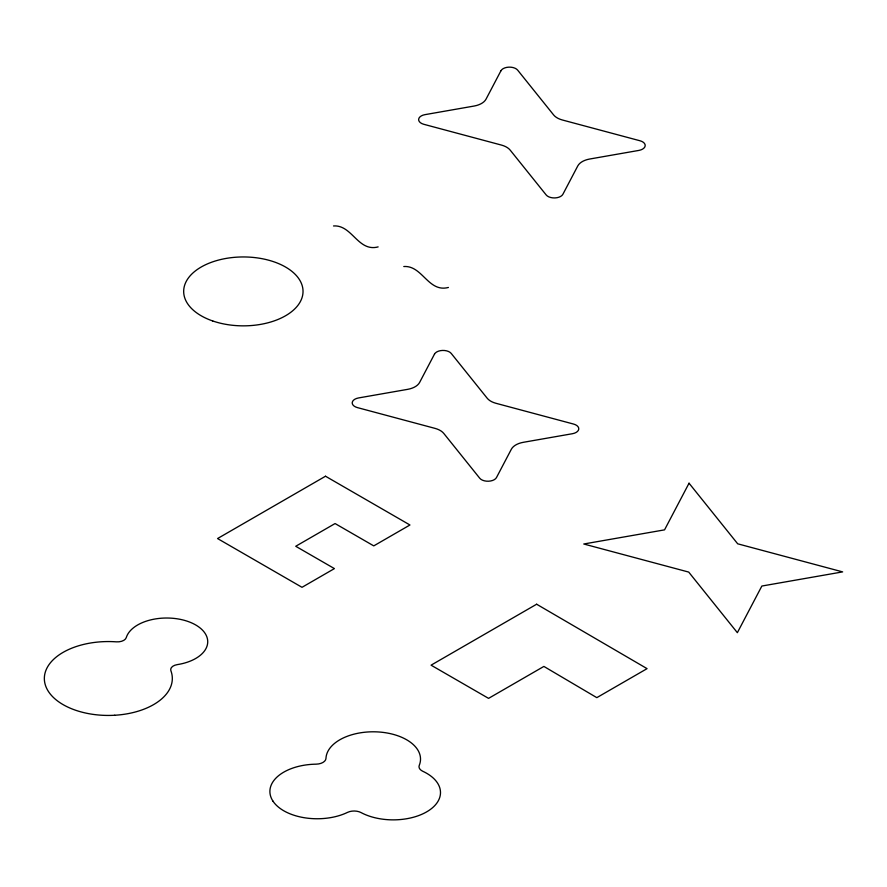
<?xml version="1.0" encoding="UTF-8"?>
<svg xmlns="http://www.w3.org/2000/svg" width="887" height="887" viewBox="0 0 887 887"><rect width="100%" height="100%" fill="white"/><g stroke="black" fill="none" stroke-linecap="round" stroke-linejoin="round"><path stroke-width="1.33" d="M378.139 246.896C357.982 252.263 352.172 224.599 333.523 225.963M448.401 287.455C428.244 292.832 422.434 265.158 403.785 266.532M500.922 70.805L486.043 99.144A17.951 10.367 0 0 1 474.079 106.052L424.995 114.645A8.97 5.178 0 0 0 418.653 119.235A8.97 5.178 0 0 0 423.82 124.302L501.454 145.08A17.951 10.367 0 0 1 510.191 150.125L546.17 194.94A8.97 5.178 0 0 0 554.94 197.934A8.97 5.178 0 0 0 562.901 194.264L577.781 165.924A17.951 10.367 0 0 1 589.744 159.017L638.828 150.424A8.97 5.178 0 0 0 645.182 145.834A8.97 5.178 0 0 0 640.004 140.767L562.369 119.989A17.951 10.367 0 0 1 553.632 114.955L517.653 70.128A8.97 5.178 0 0 0 508.883 67.146A8.97 5.178 0 0 0 500.922 70.805M434.497 354.101L419.618 382.441A17.951 10.367 0 0 1 407.654 389.349L358.57 397.941A8.97 5.178 0 0 0 352.228 402.532A8.97 5.178 0 0 0 357.406 407.599L435.029 428.377A17.951 10.367 0 0 1 443.766 433.41L479.745 478.237A8.97 5.178 0 0 0 488.515 481.22A8.97 5.178 0 0 0 496.476 477.561L511.355 449.221A17.951 10.367 0 0 1 523.33 442.314L572.403 433.721A8.97 5.178 0 0 0 578.756 429.131A8.97 5.178 0 0 0 573.579 424.064L495.944 403.286A17.951 10.367 0 0 1 487.207 398.241L451.228 353.425A8.97 5.178 0 0 0 442.458 350.443A8.97 5.178 0 0 0 434.497 354.101M689.044 483.215L664.551 529.861L583.757 543.997L688.711 572.082L737.363 632.686L761.855 586.041L842.65 571.893L737.696 543.809L689.044 483.215M325.507 476.23L217.559 538.553L302.012 587.316L334.41 568.6L295.726 546.27L335.075 523.552L373.76 545.882L409.949 524.993L325.507 476.23M536.635 604.224L431.071 665.172L488.571 698.368L543.886 666.425L596.818 697.648L647.067 668.643L536.635 604.224M272.941 801.105A47.277 27.297 0 0 0 347.538 812.381A10.234 5.91 0 0 1 361.064 812.581A47.277 27.297 0 0 0 429.009 810.408A47.277 27.297 0 0 0 422.822 771.291A10.234 5.91 0 0 1 419.263 765.337A47.277 27.297 0 0 0 379.259 732.019A47.277 27.297 0 0 0 325.972 758.418A10.234 5.91 0 0 1 315.994 764.173A47.277 27.297 0 0 0 272.941 801.105M114.722 715.255A63.986 36.944 0 0 0 170.881 670.705A8.97 5.178 0 0 1 177.322 664.607A41.046 23.694 0 0 0 207.447 638.962A41.046 23.694 0 0 0 167.876 618.028A41.046 23.694 0 0 0 126.264 637.609A8.97 5.178 0 0 1 116.308 641.844A63.986 36.944 0 0 0 44.35 678.045A63.986 36.944 0 0 0 114.722 715.255M212.703 320.961A59.673 34.449 0 0 0 303.021 291.945A59.673 34.449 0 0 0 214.332 261.299A59.673 34.449 0 0 0 212.703 320.961"/></g></svg>
